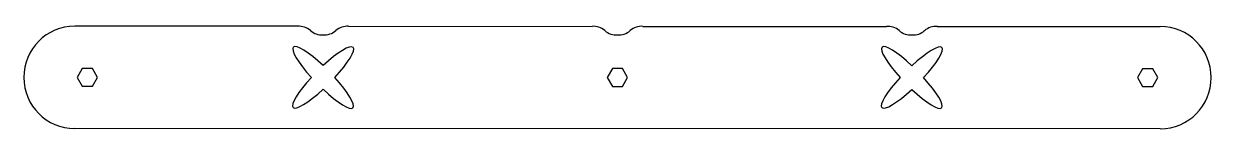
# Model space of a CAD drawing. Header units: millimetres. Extents: x 47 to 327, y -266 to -242.
import ezdxf

# ---------------------------------------------------------------- set-up
doc = ezdxf.new("R2010")
doc.units = ezdxf.units.MM
doc.header["$MEASUREMENT"] = 0

msp = doc.modelspace()

# ---------------------------------------------------------------- linework, layer by layer
at = {"linetype": 'Continuous'}
for p, q in [((111.97, -242.13), (59.45, -242.12)), ((123.97, -242.13), (181.32, -242.14)), ((193.32, -242.14), (250.67, -242.15)), ((262.67, -242.15), (315.2, -242.16)), ((315.2, -266.16), (59.45, -266.12))]:
    msp.add_line(p, q, dxfattribs=at)
for points in [[(61.25, -252.04), (60.05, -254.12), (61.25, -256.2), (63.65, -256.2), (64.85, -254.12), (63.65, -252.04)], [(186.12, -252.06), (184.92, -254.14), (186.12, -256.22), (188.52, -256.22), (189.72, -254.14), (188.52, -252.06)], [(311, -252.08), (309.8, -254.16), (311, -256.24), (313.4, -256.24), (314.6, -254.16), (313.4, -252.08)]]:
    msp.add_lwpolyline(points, close=True, dxfattribs=at)
for centre, radius, start, end in [((59.45, -254.12), 12, 90, 270), ((112.27, -246.25), 4.13, 49.0488, 94.0488), ((117.68, -240.01), 4.13, 229.0651, 274.0651), ((118.27, -240.01), 4.13, 265.9349, 310.9349), ((123.68, -246.25), 4.13, 85.9187, 130.9187), ((181.62, -246.26), 4.13, 49.0488, 94.0488), ((187.03, -240.02), 4.13, 229.0651, 274.0651), ((187.62, -240.02), 4.13, 265.9349, 310.9349), ((193.03, -246.26), 4.13, 85.9187, 130.9187), ((250.97, -246.27), 4.13, 49.0488, 94.0488), ((256.38, -240.03), 4.13, 229.0651, 274.0651), ((256.97, -240.03), 4.13, 265.9349, 310.9349), ((262.38, -246.28), 4.13, 85.9187, 130.9187), ((315.2, -254.16), 12, 270, 90)]:
    msp.add_arc(centre, radius, start, end, dxfattribs=at)
for centre, major_axis, start_param, end_param in [((117.97, -254.13), (7.02, -7.12), 1.769286, 4.517735), ((117.97, -254.13), (7.08, 7.06), 4.908696, 7.655492), ((256.67, -254.15), (7.02, -7.12), 1.769286, 4.517735), ((256.67, -254.15), (7.08, 7.06), 4.908696, 7.655492), ((117.97, -254.13), (7.08, 7.06), 1.767103, 4.513899), ((117.97, -254.13), (7.02, -7.12), 4.910879, 7.657675), ((256.67, -254.15), (7.08, 7.06), 1.767103, 4.513899), ((256.67, -254.15), (7.02, -7.12), 4.910879, 7.657675)]:
    msp.add_ellipse(centre, major_axis=major_axis, ratio=0.2, start_param=start_param, end_param=end_param, dxfattribs=at)

doc.saveas('drawing.dxf')
